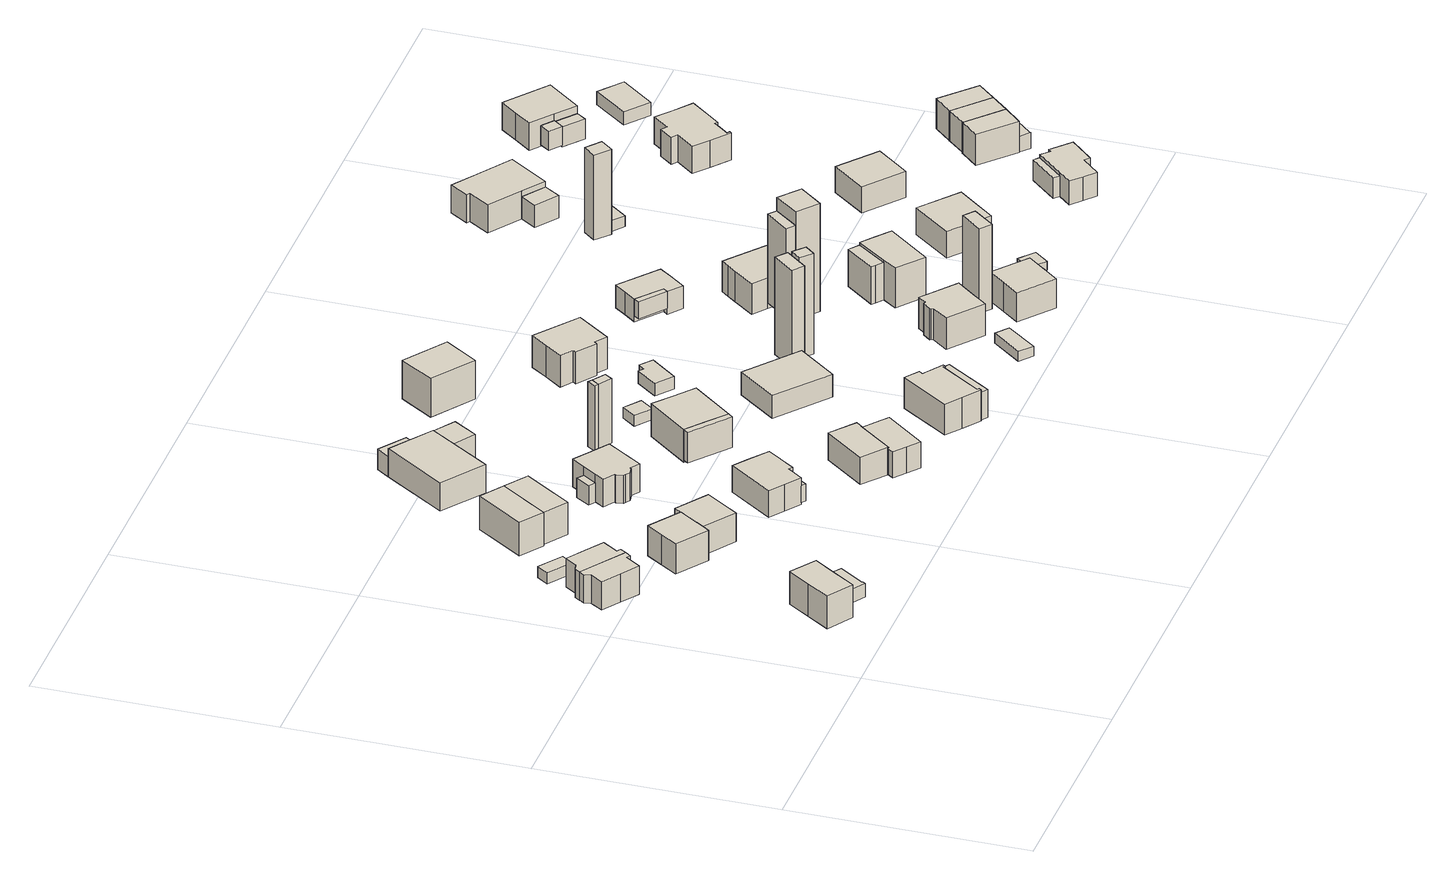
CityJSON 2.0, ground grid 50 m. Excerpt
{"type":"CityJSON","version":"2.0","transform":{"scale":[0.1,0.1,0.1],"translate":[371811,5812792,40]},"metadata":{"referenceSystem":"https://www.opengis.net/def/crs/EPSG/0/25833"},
"CityObjects":{
"building1":{"type":"Building","attributes":{"Gemeindeschluessel":"11000005","BezugspunktDach":"2200","function":"31001_1010","measuredHeight":10.21,"storeysAboveGround":1},"address":[{"country":"Germany","locality":"Berlin","thoroughfareNumber":"17A","thoroughfareName":"Schauensteiner Weg"}],"geometry":[{"type":"Solid","lod":"1","boundaries":[[[[0,1,2,3,4,5]],[[6,7,8,9,10,11]],[[6,11,5,4]],[[7,6,4,3]],[[8,7,3,2]],[[9,8,2,1]],[[10,9,1,0]],[[11,10,0,5]]]]}]},
"building2":{"type":"Building","attributes":{"Gemeindeschluessel":"11000005","BezugspunktDach":"2200","function":"31001_2463","measuredHeight":2.79,"storeysAboveGround":1},"address":[{"country":"Germany","locality":"Berlin","thoroughfareNumber":"17A (1)","thoroughfareName":"Schauensteiner Weg"}],"geometry":[{"type":"Solid","lod":"1","boundaries":[[[[12,13,14,15]],[[16,17,18,19]],[[16,19,15,14]],[[17,16,14,13]],[[18,17,13,12]],[[19,18,12,15]]]]}]},
"building3":{"type":"Building","attributes":{"Gemeindeschluessel":"11000005","BezugspunktDach":"2200","function":"31001_2463","measuredHeight":2.93,"storeysAboveGround":1},"address":[{"country":"Germany","locality":"Berlin","thoroughfareNumber":"17 (1)","thoroughfareName":"Schauensteiner Weg"}],"geometry":[{"type":"Solid","lod":"1","boundaries":[[[[20,21,22,23,13,12,24,25]],[[26,27,28,29,30,31,32,33]],[[26,33,25,24]],[[27,26,24,12]],[[28,27,12,13]],[[29,28,13,23]],[[30,29,23,22]],[[31,30,22,21]],[[32,31,21,20]],[[33,32,20,25]]]]}]},
"building4":{"type":"Building","attributes":{"Gemeindeschluessel":"11000005","BezugspunktDach":"2200","function":"31001_1010","measuredHeight":9.12,"storeysAboveGround":1},"address":[{"country":"Germany","locality":"Berlin","thoroughfareNumber":"20C","thoroughfareName":"Schauensteiner Weg"}],"geometry":[{"type":"Solid","lod":"1","boundaries":[[[[34,35,36,37,38,39,40,41,42,43]],[[44,45,46,47,48,49,50,51,52,53]],[[44,53,43,42]],[[45,44,42,41]],[[46,45,41,40]],[[47,46,40,39]],[[48,47,39,38]],[[49,48,38,37]],[[50,49,37,36]],[[51,50,36,35]],[[52,51,35,34]],[[53,52,34,43]]]]}]},
"building5":{"type":"Building","attributes":{"Gemeindeschluessel":"11000005","BezugspunktDach":"2200","function":"31001_1010","measuredHeight":9.27,"storeysAboveGround":1},"address":[{"country":"Germany","locality":"Berlin","thoroughfareNumber":"20B","thoroughfareName":"Schauensteiner Weg"}],"geometry":[{"type":"Solid","lod":"1","boundaries":[[[[39,38,54,55,56,57,58,59,60,40]],[[61,62,63,64,65,66,67,68,69,70]],[[61,70,40,60]],[[62,61,60,59]],[[63,62,59,58]],[[64,63,58,57]],[[65,64,57,56]],[[66,65,56,55]],[[67,66,55,54]],[[68,67,54,38]],[[69,68,38,39]],[[70,69,39,40]]]]}]},
"building6":{"type":"Building","attributes":{"Gemeindeschluessel":"11000005","BezugspunktDach":"2200","function":"31001_2463","measuredHeight":2.48,"storeysAboveGround":1},"address":[{"country":"Germany","locality":"Berlin","thoroughfareNumber":"20B (1)","thoroughfareName":"Schauensteiner Weg"}],"geometry":[{"type":"Solid","lod":"1","boundaries":[[[[71,72,73,74]],[[75,76,77,78]],[[75,78,74,73]],[[76,75,73,72]],[[77,76,72,71]],[[78,77,71,74]]]]}]},
"building7":{"type":"Building","attributes":{"Gemeindeschluessel":"11000005","BezugspunktDach":"2200","function":"31001_1010","measuredHeight":8.76,"storeysAboveGround":1},"address":[{"country":"Germany","locality":"Berlin","thoroughfareNumber":"20A","thoroughfareName":"Schauensteiner Weg"}],"geometry":[{"type":"Solid","lod":"1","boundaries":[[[[79,80,81,82,83,84,85]],[[86,87,88,89,90,91,92]],[[86,92,85,84]],[[87,86,84,83]],[[88,87,83,82]],[[89,88,82,81]],[[90,89,81,80]],[[91,90,80,79]],[[92,91,79,85]]]]}]},
"building8":{"type":"Building","attributes":{"Gemeindeschluessel":"11000005","BezugspunktDach":"2200","function":"31001_1010","measuredHeight":8.38,"storeysAboveGround":1},"address":[{"country":"Germany","locality":"Berlin","thoroughfareNumber":"20","thoroughfareName":"Schauensteiner Weg"}],"geometry":[{"type":"Solid","lod":"1","boundaries":[[[[93,94,95,96,82,97,80]],[[98,99,100,101,102,103,104]],[[98,104,80,97]],[[99,98,97,82]],[[100,99,82,96]],[[101,100,96,95]],[[102,101,95,94]],[[103,102,94,93]],[[104,103,93,80]]]]}]},
"building9":{"type":"Building","attributes":{"Gemeindeschluessel":"11000005","BezugspunktDach":"2200","function":"31001_1010","measuredHeight":8.96,"storeysAboveGround":1},"address":[{"country":"Germany","locality":"Berlin","thoroughfareNumber":"29A","thoroughfareName":"Wublitzweg"}],"geometry":[{"type":"Solid","lod":"1","boundaries":[[[[105,106,107,108]],[[109,110,111,112]],[[109,112,108,107]],[[110,109,107,106]],[[111,110,106,105]],[[112,111,105,108]]]]}]},
"building10":{"type":"Building","attributes":{"Gemeindeschluessel":"11000005","BezugspunktDach":"2200","function":"31001_1010","measuredHeight":8.59,"storeysAboveGround":1},"address":[{"country":"Germany","locality":"Berlin","thoroughfareNumber":"29B","thoroughfareName":"Wublitzweg"}],"geometry":[{"type":"Solid","lod":"1","boundaries":[[[[113,114,106,115,105]],[[116,117,118,119,120]],[[116,120,105,115]],[[117,116,115,106]],[[118,117,106,114]],[[119,118,114,113]],[[120,119,113,105]]]]}]},
"building11":{"type":"Building","attributes":{"Gemeindeschluessel":"11000005","BezugspunktDach":"2200","function":"51009_1610","measuredHeight":3.79,"storeysAboveGround":0},"address":[{"country":"Germany","locality":"Berlin"}],"geometry":[{"type":"Solid","lod":"1","boundaries":[[[[121,122,123,124]],[[125,126,127,128]],[[125,128,124,123]],[[126,125,123,122]],[[127,126,122,121]],[[128,127,121,124]]]]}]},
"building12":{"type":"Building","attributes":{"Gemeindeschluessel":"11000005","BezugspunktDach":"2200","function":"31001_1010","measuredHeight":8.21,"storeysAboveGround":1},"address":[{"country":"Germany","locality":"Berlin","thoroughfareNumber":"18","thoroughfareName":"Schauensteiner Weg"}],"geometry":[{"type":"Solid","lod":"1","boundaries":[[[[129,130,131,132,133,134,135,136]],[[137,138,139,140,141,142,143,144]],[[137,144,136,135]],[[138,137,135,134]],[[139,138,134,133]],[[140,139,133,132]],[[141,140,132,131]],[[142,141,131,130]],[[143,142,130,129]],[[144,143,129,136]]]]}]},
"building13":{"type":"Building","attributes":{"Gemeindeschluessel":"11000005","BezugspunktDach":"2200","function":"51009_1610","measuredHeight":4.31,"storeysAboveGround":0},"address":[{"country":"Germany","locality":"Berlin"}],"geometry":[{"type":"Solid","lod":"1","boundaries":[[[[145,146,147,148]],[[149,150,151,152]],[[149,152,148,147]],[[150,149,147,146]],[[151,150,146,145]],[[152,151,145,148]]]]}]},
"building14":{"type":"Building","attributes":{"Gemeindeschluessel":"11000005","BezugspunktDach":"2200","function":"31001_1010","measuredHeight":7.74,"storeysAboveGround":1},"address":[{"country":"Germany","locality":"Berlin","thoroughfareNumber":"29","thoroughfareName":"Wublitzweg"}],"geometry":[{"type":"Solid","lod":"1","boundaries":[[[[153,154,155,156,157,158,159,160,161,162,163,164,165,166]],[[167,168,169,170,171,172,173,174,175,176,177,178,179,180]],[[167,180,166,165]],[[168,167,165,164]],[[169,168,164,163]],[[170,169,163,162]],[[171,170,162,161]],[[172,171,161,160]],[[173,172,160,159]],[[174,173,159,158]],[[175,174,158,157]],[[176,175,157,156]],[[177,176,156,155]],[[178,177,155,154]],[[179,178,154,153]],[[180,179,153,166]]]]}]},
"building15":{"type":"Building","attributes":{"Gemeindeschluessel":"11000005","function":"31001_1010"},"address":[{"country":"Germany","locality":"Berlin","thoroughfareNumber":"27","thoroughfareName":"Wublitzweg"}],"children":["building15-1","building15-2","building15-3"]},
"building15-1":{"type":"BuildingPart","attributes":{"BezugspunktDach":"2200","measuredHeight":7.98,"storeysAboveGround":1},"parents":["building15"],"geometry":[{"type":"MultiSurface","lod":"1","boundaries":[[[181,182,183,184]],[[185,186,187,188]],[[185,188,184,183]],[[186,189,190,191,183,182]],[[187,186,182,181]],[[188,187,181,184]],[[185,191,190,189]]]}]},
"building15-2":{"type":"BuildingPart","attributes":{"BezugspunktDach":"2200","measuredHeight":4.66,"storeysAboveGround":1},"parents":["building15"],"geometry":[{"type":"MultiSurface","lod":"1","boundaries":[[[190,192,193,191]],[[194,195,189,185]],[[194,185,191,193]],[[195,194,193,192]],[[189,195,192,190]],[[196,185,197,189,190,191]]]}]},
"building15-3":{"type":"BuildingPart","attributes":{"BezugspunktDach":"2200","measuredHeight":7.85,"storeysAboveGround":1},"parents":["building15"],"geometry":[{"type":"Solid","lod":"1","boundaries":[[[[198,199,200,201,202]],[[186,203,204,205,206]],[[186,206,202,201]],[[203,186,201,200]],[[204,203,200,199]],[[205,204,199,198]],[[206,205,198,202]]]]}]},
"building16":{"type":"Building","attributes":{"Gemeindeschluessel":"11000005","BezugspunktDach":"2200","function":"31001_1010","measuredHeight":7.59,"storeysAboveGround":1},"address":[{"country":"Germany","locality":"Berlin","thoroughfareNumber":"16B","thoroughfareName":"Schauensteiner Weg"}],"geometry":[{"type":"Solid","lod":"1","boundaries":[[[[207,208,209,210,211,212,213]],[[214,215,216,217,218,219,220]],[[214,220,213,212]],[[215,214,212,211]],[[216,215,211,210]],[[217,216,210,209]],[[218,217,209,208]],[[219,218,208,207]],[[220,219,207,213]]]]}]},
"building17":{"type":"Building","attributes":{"Gemeindeschluessel":"11000005","BezugspunktDach":"2200","function":"31001_1010","measuredHeight":6.5,"storeysAboveGround":1},"address":[{"country":"Germany","locality":"Berlin","thoroughfareNumber":"16A","thoroughfareName":"Schauensteiner Weg"}],"geometry":[{"type":"Solid","lod":"1","boundaries":[[[[221,222,223,224,225,226,227,228,229]],[[230,231,232,233,234,235,236,237,238]],[[230,238,229,228]],[[231,230,228,227]],[[232,231,227,226]],[[233,232,226,225]],[[234,233,225,224]],[[235,234,224,223]],[[236,235,223,222]],[[237,236,222,221]],[[238,237,221,229]]]]}]},
"building18":{"type":"Building","attributes":{"Gemeindeschluessel":"11000005","BezugspunktDach":"2200","function":"51009_1610","measuredHeight":9.68,"storeysAboveGround":0},"address":[{"country":"Germany","locality":"Berlin"}],"geometry":[{"type":"Solid","lod":"1","boundaries":[[[[239,240,241,242,243]],[[244,245,246,247,248]],[[244,248,243,242]],[[245,244,242,241]],[[246,245,241,240]],[[247,246,240,239]],[[248,247,239,243]]]]}]},
"building19":{"type":"Building","attributes":{"Gemeindeschluessel":"11000005","BezugspunktDach":"2200","function":"51009_1610","measuredHeight":14.53,"storeysAboveGround":0},"address":[{"country":"Germany","locality":"Berlin"}],"geometry":[{"type":"Solid","lod":"1","boundaries":[[[[249,250,251,252]],[[253,254,255,256]],[[253,256,252,251]],[[254,253,251,250]],[[255,254,250,249]],[[256,255,249,252]]]]}]},
"building20":{"type":"Building","attributes":{"Gemeindeschluessel":"11000005","BezugspunktDach":"2200","function":"31001_1010","measuredHeight":10.17,"storeysAboveGround":1},"address":[{"country":"Germany","locality":"Berlin","thoroughfareNumber":"18A","thoroughfareName":"Schauensteiner Weg"}],"geometry":[{"type":"Solid","lod":"1","boundaries":[[[[240,257,258,259,242]],[[260,261,262,263,264]],[[260,264,242,259]],[[261,260,259,258]],[[262,261,258,257]],[[263,262,257,240]],[[264,263,240,242]]]]}]},
"building21":{"type":"Building","attributes":{"Gemeindeschluessel":"11000005","BezugspunktDach":"2200","function":"31001_1000","measuredHeight":14.41,"storeysAboveGround":1},"address":[{"country":"Germany","locality":"Berlin","thoroughfareNumber":"27 (1)","thoroughfareName":"Wublitzweg"}],"geometry":[{"type":"Solid","lod":"1","boundaries":[[[[265,266,250,249]],[[267,268,269,270]],[[267,270,249,250]],[[268,267,250,266]],[[269,268,266,265]],[[270,269,265,249]]]]}]},
"building22":{"type":"Building","attributes":{"Gemeindeschluessel":"11000005","BezugspunktDach":"2200","function":"31001_1010","measuredHeight":7.99,"storeysAboveGround":1},"address":[{"country":"Germany","locality":"Berlin","thoroughfareNumber":"14","thoroughfareName":"Schauensteiner Weg"}],"geometry":[{"type":"Solid","lod":"1","boundaries":[[[[271,272,273,274,275,276,277,278,279,280,281,282]],[[283,284,285,286,287,288,289,290,291,292,293,294]],[[283,294,282,281]],[[284,283,281,280]],[[285,284,280,279]],[[286,285,279,278]],[[287,286,278,277]],[[288,287,277,276]],[[289,288,276,275]],[[290,289,275,274]],[[291,290,274,273]],[[292,291,273,272]],[[293,292,272,271]],[[294,293,271,282]]]]}]},
"building23":{"type":"Building","attributes":{"Gemeindeschluessel":"11000005","BezugspunktDach":"2200","function":"31001_1000","measuredHeight":2.38,"storeysAboveGround":1},"address":[{"country":"Germany","locality":"Berlin","thoroughfareNumber":"39 (2)","thoroughfareName":"Pottensteiner Weg"}],"geometry":[{"type":"Solid","lod":"1","boundaries":[[[[295,296,297,298]],[[299,300,301,302]],[[299,302,298,297]],[[300,299,297,296]],[[301,300,296,295]],[[302,301,295,298]]]]}]},
"building24":{"type":"Building","attributes":{"Gemeindeschluessel":"11000005","BezugspunktDach":"2200","function":"51009_1610","measuredHeight":6.25,"storeysAboveGround":0},"address":[{"country":"Germany","locality":"Berlin"}],"geometry":[{"type":"Solid","lod":"1","boundaries":[[[[303,304,305,306,307,308,309,310]],[[311,312,313,314,315,316,317,318]],[[311,318,310,309]],[[312,311,309,308]],[[313,312,308,307]],[[314,313,307,306]],[[315,314,306,305]],[[316,315,305,304]],[[317,316,304,303]],[[318,317,303,310]]]]}]},
"building25":{"type":"Building","attributes":{"Gemeindeschluessel":"11000005","BezugspunktDach":"2200","function":"31001_1010","measuredHeight":6.12,"storeysAboveGround":1},"address":[{"country":"Germany","locality":"Berlin","thoroughfareNumber":"16","thoroughfareName":"Schauensteiner Weg"}],"geometry":[{"type":"Solid","lod":"1","boundaries":[[[[319,320,321,322]],[[323,324,325,326]],[[323,326,322,321]],[[324,323,321,320]],[[325,324,320,319]],[[326,325,319,322]]]]}]},
"building26":{"type":"Building","attributes":{"Gemeindeschluessel":"11000005","BezugspunktDach":"2200","function":"31001_1313","measuredHeight":2.87,"storeysAboveGround":1},"address":[{"country":"Germany","locality":"Berlin","thoroughfareNumber":"39 (1)","thoroughfareName":"Pottensteiner Weg"}],"geometry":[{"type":"Solid","lod":"1","boundaries":[[[[327,328,329,330,331,332]],[[333,334,335,336,337,338]],[[333,338,332,331]],[[334,333,331,330]],[[335,334,330,329]],[[336,335,329,328]],[[337,336,328,327]],[[338,337,327,332]]]]}]},
"building27":{"type":"Building","attributes":{"Gemeindeschluessel":"11000005","BezugspunktDach":"2200","function":"31001_1010","measuredHeight":9.49,"storeysAboveGround":2},"address":[{"country":"Germany","locality":"Berlin","thoroughfareNumber":"41","thoroughfareName":"Pottensteiner Weg"}],"geometry":[{"type":"Solid","lod":"1","boundaries":[[[[339,340,341,342]],[[343,344,345,346]],[[343,346,342,341]],[[344,343,341,340]],[[345,344,340,339]],[[346,345,339,342]]]]}]},
"building28":{"type":"Building","attributes":{"Gemeindeschluessel":"11000005","BezugspunktDach":"2200","function":"31001_2463","measuredHeight":21.7,"storeysAboveGround":1},"address":[{"country":"Germany","locality":"Berlin","thoroughfareNumber":"16 (1)","thoroughfareName":"Schauensteiner Weg"}],"geometry":[{"type":"Solid","lod":"1","boundaries":[[[[347,348,349,350]],[[351,352,353,354]],[[351,354,350,349]],[[352,351,349,348]],[[353,352,348,347]],[[354,353,347,350]]]]}]},
"building29":{"type":"Building","attributes":{"Gemeindeschluessel":"11000005","BezugspunktDach":"2200","function":"31001_1010","measuredHeight":9.14,"storeysAboveGround":1},"address":[{"country":"Germany","locality":"Berlin","thoroughfareNumber":"39","thoroughfareName":"Pottensteiner Weg"}],"geometry":[{"type":"Solid","lod":"1","boundaries":[[[[355,356,357,358,359,360,361,362,363]],[[364,365,366,367,368,369,370,371,372]],[[364,372,363,362]],[[365,364,362,361]],[[366,365,361,360]],[[367,366,360,359]],[[368,367,359,358]],[[369,368,358,357]],[[370,369,357,356]],[[371,370,356,355]],[[372,371,355,363]]]]}]},
"building30":{"type":"Building","attributes":{"Gemeindeschluessel":"11000005","BezugspunktDach":"2200","function":"51009_1611","measuredHeight":2.18,"storeysAboveGround":0},"address":[{"country":"Germany","locality":"Berlin"}],"geometry":[{"type":"Solid","lod":"1","boundaries":[[[[373,374,375,376]],[[377,378,379,380]],[[377,380,376,375]],[[378,377,375,374]],[[379,378,374,373]],[[380,379,373,376]]]]}]},
"building31":{"type":"Building","attributes":{"Gemeindeschluessel":"11000005","BezugspunktDach":"2200","function":"31001_1000","measuredHeight":22.35,"storeysAboveGround":1},"address":[{"country":"Germany","locality":"Berlin","thoroughfareNumber":"35 (1)","thoroughfareName":"Pottensteiner Weg"}],"geometry":[{"type":"Solid","lod":"1","boundaries":[[[[381,382,383,384]],[[385,386,387,388]],[[385,388,384,383]],[[386,385,383,382]],[[387,386,382,381]],[[388,387,381,384]]]]}]},
"building32":{"type":"Building","attributes":{"Gemeindeschluessel":"11000005","BezugspunktDach":"2200","function":"31001_1010","measuredHeight":8.59,"storeysAboveGround":1},"address":[{"country":"Germany","locality":"Berlin","thoroughfareNumber":"12A","thoroughfareName":"Schauensteiner Weg"}],"geometry":[{"type":"Solid","lod":"1","boundaries":[[[[389,390,391,392,393,394,395,396,397,398]],[[399,400,401,402,403,404,405,406,407,408]],[[399,408,398,397]],[[400,399,397,396]],[[401,400,396,395]],[[402,401,395,394]],[[403,402,394,393]],[[404,403,393,392]],[[405,404,392,391]],[[406,405,391,390]],[[407,406,390,389]],[[408,407,389,398]]]]}]},
"building33":{"type":"Building","attributes":{"Gemeindeschluessel":"11000005","BezugspunktDach":"2200","function":"31001_2463","measuredHeight":19,"storeysAboveGround":1},"address":[{"country":"Germany","locality":"Berlin","thoroughfareNumber":"10A (2)","thoroughfareName":"Schauensteiner Weg"}],"geometry":[{"type":"Solid","lod":"1","boundaries":[[[[409,410,411,412]],[[413,414,415,416]],[[413,416,412,411]],[[414,413,411,410]],[[415,414,410,409]],[[416,415,409,412]]]]}]},
"building34":{"type":"Building","attributes":{"Gemeindeschluessel":"11000005","BezugspunktDach":"2200","function":"31001_1010","measuredHeight":8.68,"storeysAboveGround":1},"address":[{"country":"Germany","locality":"Berlin","thoroughfareNumber":"10A","thoroughfareName":"Schauensteiner Weg"}],"geometry":[{"type":"Solid","lod":"1","boundaries":[[[[417,418,419,420,421]],[[422,423,424,425,426]],[[422,426,421,420]],[[423,422,420,419]],[[424,423,419,418]],[[425,424,418,417]],[[426,425,417,421]]]]}]},
"building35":{"type":"Building","attributes":{"Gemeindeschluessel":"11000005","BezugspunktDach":"2200","function":"51009_1610","measuredHeight":20.24,"storeysAboveGround":0},"address":[{"country":"Germany","locality":"Berlin"}],"geometry":[{"type":"Solid","lod":"1","boundaries":[[[[427,428,429,430]],[[431,432,433,434]],[[431,434,430,429]],[[432,431,429,428]],[[433,432,428,427]],[[434,433,427,430]]]]}]},
"building36":{"type":"Building","attributes":{"Gemeindeschluessel":"11000005","BezugspunktDach":"2200","function":"51009_1610","measuredHeight":3.77,"storeysAboveGround":0},"address":[{"country":"Germany","locality":"Berlin"}],"geometry":[{"type":"Solid","lod":"1","boundaries":[[[[435,436,437,438]],[[439,440,441,442]],[[439,442,438,437]],[[440,439,437,436]],[[441,440,436,435]],[[442,441,435,438]]]]}]},
"building37":{"type":"Building","attributes":{"Gemeindeschluessel":"11000005","BezugspunktDach":"2200","function":"31001_1010","measuredHeight":6.01,"storeysAboveGround":1},"address":[{"country":"Germany","locality":"Berlin","thoroughfareNumber":"37","thoroughfareName":"Pottensteiner Weg"}],"geometry":[{"type":"Solid","lod":"1","boundaries":[[[[436,435,443,444,445,446,447,437]],[[448,449,450,451,452,453,454,455]],[[448,455,437,447]],[[449,448,447,446]],[[450,449,446,445]],[[451,450,445,444]],[[452,451,444,443]],[[453,452,443,435]],[[454,453,435,436]],[[455,454,436,437]]]]}]},
"building38":{"type":"Building","attributes":{"Gemeindeschluessel":"11000005","function":"31001_1010"},"address":[{"country":"Germany","locality":"Berlin","thoroughfareNumber":"33","thoroughfareName":"Pottensteiner Weg"}],"children":["building38-1","building38-2"]},
"building38-1":{"type":"BuildingPart","attributes":{"BezugspunktDach":"2200","measuredHeight":9.59,"storeysAboveGround":2},"parents":["building38"],"geometry":[{"type":"MultiSurface","lod":"1","boundaries":[[[456,457,458,459,460,461]],[[462,463,464,465,466,467]],[[462,467,461,460]],[[468,469,462,460,459]],[[464,463,459,458]],[[465,464,458,457]],[[466,465,457,456]],[[467,466,456,461]],[[463,462,469,468]]]}]},
"building38-2":{"type":"BuildingPart","attributes":{"BezugspunktDach":"2200","measuredHeight":8.24,"storeysAboveGround":2},"parents":["building38"],"geometry":[{"type":"Solid","lod":"1","boundaries":[[[[470,469,468,471,472]],[[473,463,462,474,475]],[[473,475,472,471]],[[463,473,471,468]],[[474,462,469,470]],[[475,474,470,472]],[[462,463,468,469]]]]}]},
"building39":{"type":"Building","attributes":{"Gemeindeschluessel":"11000005","function":"31001_1010"},"address":[{"country":"Germany","locality":"Berlin","thoroughfareNumber":"35","thoroughfareName":"Pottensteiner Weg"}],"children":["building39-1","building39-2"]},
"building39-1":{"type":"BuildingPart","attributes":{"BezugspunktDach":"2200","measuredHeight":8.53,"storeysAboveGround":1},"parents":["building39"],"geometry":[{"type":"MultiSurface","lod":"1","boundaries":[[[476,477,478,479,480,481,482,483]],[[484,485,486,487,488,489,490,491]],[[484,491,483,482]],[[485,484,482,481]],[[486,485,481,480]],[[487,486,480,479]],[[488,487,479,478]],[[488,478,492,493]],[[490,489,477,476]],[[491,490,476,483]],[[493,492,477,489,494]]]}]},
"building39-2":{"type":"BuildingPart","attributes":{"BezugspunktDach":"2200","measuredHeight":24.09,"storeysAboveGround":1},"parents":["building39"],"geometry":[{"type":"MultiSurface","lod":"1","boundaries":[[[495,496,497,498]],[[489,493,499,500]],[[489,500,498,497]],[[492,477,489,497,496]],[[499,493,496,495]],[[500,499,495,498]],[[493,489,477,492]]]}]},
"building40":{"type":"Building","attributes":{"Gemeindeschluessel":"11000005","BezugspunktDach":"2200","function":"31001_1000","measuredHeight":1.84,"storeysAboveGround":1},"address":[{"country":"Germany","locality":"Berlin","thoroughfareNumber":"10A (1)","thoroughfareName":"Schauensteiner Weg"}],"geometry":[{"type":"Solid","lod":"1","boundaries":[[[[501,502,503,504]],[[505,506,507,508]],[[505,508,504,503]],[[506,505,503,502]],[[507,506,502,501]],[[508,507,501,504]]]]}]},
"building41":{"type":"Building","attributes":{"Gemeindeschluessel":"11000005","BezugspunktDach":"2200","function":"31001_1000","measuredHeight":1.87,"storeysAboveGround":1},"address":[{"country":"Germany","locality":"Berlin","thoroughfareNumber":"31 (1)","thoroughfareName":"Pottensteiner Weg"}],"geometry":[{"type":"Solid","lod":"1","boundaries":[[[[509,510,511,512]],[[513,514,515,516]],[[513,516,512,511]],[[514,513,511,510]],[[515,514,510,509]],[[516,515,509,512]]]]}]},
"building42":{"type":"Building","attributes":{"Gemeindeschluessel":"11000005","BezugspunktDach":"2200","function":"31001_2463","measuredHeight":1.92,"storeysAboveGround":1},"address":[{"country":"Germany","locality":"Berlin","thoroughfareNumber":"33 (1)","thoroughfareName":"Pottensteiner Weg"}],"geometry":[{"type":"Solid","lod":"1","boundaries":[[[[517,518,519,520,521]],[[522,523,524,525,526]],[[522,526,521,520]],[[523,522,520,519]],[[524,523,519,518]],[[525,524,518,517]],[[526,525,517,521]]]]}]},
"building43":{"type":"Building","attributes":{"Gemeindeschluessel":"11000005","BezugspunktDach":"2200","function":"31001_1010","measuredHeight":8.42,"storeysAboveGround":1},"address":[{"country":"Germany","locality":"Berlin","thoroughfareNumber":"31","thoroughfareName":"Pottensteiner Weg"}],"geometry":[{"type":"Solid","lod":"1","boundaries":[[[[527,528,529,530,531]],[[532,533,534,535,536]],[[532,536,531,530]],[[533,532,530,529]],[[534,533,529,528]],[[535,534,528,527]],[[536,535,527,531]]]]}]},
"building44":{"type":"Building","attributes":{"Gemeindeschluessel":"11000005","BezugspunktDach":"2200","function":"31001_2523","measuredHeight":18.85,"storeysAboveGround":1},"address":[{"country":"Germany","locality":"Berlin","thoroughfareNumber":"38 (2)","thoroughfareName":"Pottensteiner Weg"}],"geometry":[{"type":"Solid","lod":"1","boundaries":[[[[537,538,539,540,541]],[[542,543,544,545,546]],[[542,546,541,540]],[[543,542,540,539]],[[544,543,539,538]],[[545,544,538,537]],[[546,545,537,541]]]]}]},
"building45":{"type":"Building","attributes":{"Gemeindeschluessel":"11000005","BezugspunktDach":"2200","function":"31001_2463","measuredHeight":2.47,"storeysAboveGround":1},"address":[{"country":"Germany","locality":"Berlin","thoroughfareNumber":"36 (1)","thoroughfareName":"Pottensteiner Weg"}],"geometry":[{"type":"Solid","lod":"1","boundaries":[[[[547,548,549,550,551]],[[552,553,554,555,556]],[[552,556,551,550]],[[553,552,550,549]],[[554,553,549,548]],[[555,554,548,547]],[[556,555,547,551]]]]}]},
"building46":{"type":"Building","attributes":{"Gemeindeschluessel":"11000005","BezugspunktDach":"2200","function":"31001_1010","measuredHeight":8.56,"storeysAboveGround":1},"address":[{"country":"Germany","locality":"Berlin","thoroughfareNumber":"31A","thoroughfareName":"Pottensteiner Weg"}],"geometry":[{"type":"Solid","lod":"1","boundaries":[[[[557,558,559,560]],[[561,562,563,564]],[[561,564,560,559]],[[562,561,559,558]],[[563,562,558,557]],[[564,563,557,560]]]]}]},
"building47":{"type":"Building","attributes":{"Gemeindeschluessel":"11000005","function":"31001_1010"},"address":[{"country":"Germany","locality":"Berlin","thoroughfareNumber":"2","thoroughfareName":"Röttenbacher Weg"}],"children":["building47-1","building47-2"]},
"building47-1":{"type":"BuildingPart","attributes":{"BezugspunktDach":"2200","measuredHeight":7.23,"storeysAboveGround":1},"parents":["building47"],"geometry":[{"type":"MultiSurface","lod":"1","boundaries":[[[565,566,567,568,569,570,571,572,573,574,575]],[[576,577,578,579,580,581,582,583,584,585,586]],[[576,586,575,574]],[[587,588,574,573]],[[578,577,573,572]],[[579,578,572,571]],[[580,579,571,570]],[[581,580,570,569]],[[582,581,569,568]],[[583,582,568,567]],[[584,583,567,566]],[[585,584,566,565]],[[586,585,565,575]],[[577,576,588,587]]]}]},
"building47-2":{"type":"BuildingPart","attributes":{"BezugspunktDach":"2200","measuredHeight":4.57,"storeysAboveGround":1},"parents":["building47"],"geometry":[{"type":"Solid","lod":"1","boundaries":[[[[588,587,589,590]],[[591,577,576,592]],[[591,592,590,589]],[[577,591,589,587]],[[592,576,588,590]],[[576,577,587,588]]]]}]},
"building48":{"type":"Building","attributes":{"Gemeindeschluessel":"11000005","function":"31001_1010"},"address":[{"country":"Germany","locality":"Berlin","thoroughfareNumber":"38","thoroughfareName":"Pottensteiner Weg"}],"children":["building48-1","building48-2"]},
"building48-1":{"type":"BuildingPart","attributes":{"BezugspunktDach":"2200","measuredHeight":7.97,"storeysAboveGround":1},"parents":["building48"],"geometry":[{"type":"MultiSurface","lod":"1","boundaries":[[[593,594,595,596,597,598,599,600,601]],[[602,603,604,605,606,607,608,609,610]],[[602,610,601,600]],[[603,602,600,599]],[[604,603,599,598]],[[605,604,598,597]],[[606,605,597,596]],[[607,606,596,595]],[[608,607,595,594]],[[609,611,612,613,594,593]],[[610,609,593,601]],[[608,613,612,611,609]]]}]},
"building48-2":{"type":"BuildingPart","attributes":{"BezugspunktDach":"2200","measuredHeight":5.04,"storeysAboveGround":1},"parents":["building48"],"geometry":[{"type":"Solid","lod":"1","boundaries":[[[[614,612,611,615]],[[609,608,616,617]],[[609,617,615,611]],[[616,608,612,614]],[[617,616,614,615]],[[608,609,611,612]]]]}]},
"building49":{"type":"Building","attributes":{"Gemeindeschluessel":"11000005","function":"31001_1010"},"address":[{"country":"Germany","locality":"Berlin","thoroughfareNumber":"29B","thoroughfareName":"Pottensteiner Weg"}],"children":["building49-1","building49-2"]},
"building49-1":{"type":"BuildingPart","attributes":{"BezugspunktDach":"2200","measuredHeight":6.87,"storeysAboveGround":2},"parents":["building49"],"geometry":[{"type":"Solid","lod":"1","boundaries":[[[[618,619,620,621,622]],[[623,624,625,626,627]],[[623,627,622,621]],[[624,623,621,620]],[[625,624,620,619]],[[626,625,619,618],[628,629,630,631]],[[627,626,618,622]],[[630,629,628,631]]]]}]},
"building49-2":{"type":"BuildingPart","attributes":{"BezugspunktDach":"2200","measuredHeight":4.12,"storeysAboveGround":2},"parents":["building49"],"geometry":[{"type":"MultiSurface","lod":"1","boundaries":[[[632,633,634,635,631,630]],[[628,636,637,638,639,629]],[[636,628,631,635]],[[637,636,635,634]],[[638,637,634,633]],[[639,638,633,632]],[[629,639,632,630]],[[628,629,640,630,631]]]}]},
"building50":{"type":"Building","attributes":{"Gemeindeschluessel":"11000005","BezugspunktDach":"2200","function":"51009_1610","measuredHeight":4.27,"storeysAboveGround":0},"address":[{"country":"Germany","locality":"Berlin"}],"geometry":[{"type":"Solid","lod":"1","boundaries":[[[[641,642,643,644]],[[645,646,647,648]],[[645,648,644,643]],[[646,645,643,642]],[[647,646,642,641]],[[648,647,641,644]]]]}]},
"building51":{"type":"Building","attributes":{"Gemeindeschluessel":"11000005","BezugspunktDach":"2200","function":"31001_1010","measuredHeight":7.57,"storeysAboveGround":1},"address":[{"country":"Germany","locality":"Berlin","thoroughfareNumber":"34","thoroughfareName":"Pottensteiner Weg"}],"geometry":[{"type":"Solid","lod":"1","boundaries":[[[[649,650,651,652,653,654,655,656,657,658,659,660,661,662]],[[663,664,665,666,667,668,669,670,671,672,673,674,675,676]],[[663,676,662,661]],[[664,663,661,660]],[[665,664,660,659]],[[666,665,659,658]],[[667,666,658,657]],[[668,667,657,656]],[[669,668,656,655]],[[670,669,655,654]],[[671,670,654,653]],[[672,671,653,652]],[[673,672,652,651]],[[674,673,651,650]],[[675,674,650,649]],[[676,675,649,662]]]]}]},
"building52":{"type":"Building","attributes":{"Gemeindeschluessel":"11000005","function":"31001_1010"},"address":[{"country":"Germany","locality":"Berlin","thoroughfareNumber":"29A","thoroughfareName":"Pottensteiner Weg"}],"children":["building52-1","building52-2"]},
"building52-1":{"type":"BuildingPart","attributes":{"BezugspunktDach":"2200","measuredHeight":6.68,"storeysAboveGround":2},"parents":["building52"],"geometry":[{"type":"MultiSurface","lod":"1","boundaries":[[[619,677,678,679,680,620]],[[681,682,683,684,685,686]],[[681,686,620,680]],[[682,681,680,679]],[[683,682,679,678]],[[684,683,678,677]],[[687,688,677,619]],[[684,689,684,685]],[[686,685,619,620]],[[685,684,689,688,687]]]}]},
"building52-2":{"type":"BuildingPart","attributes":{"BezugspunktDach":"2200","measuredHeight":3.69,"storeysAboveGround":2},"parents":["building52"],"geometry":[{"type":"MultiSurface","lod":"1","boundaries":[[[690,691,692,693,688,687]],[[684,694,695,696,697,685]],[[694,684,688,693]],[[695,694,693,692]],[[696,695,692,691]],[[697,696,691,690]],[[685,697,690,687]],[[685,698,687,688,684]]]}]},
"building53":{"type":"Building","attributes":{"Gemeindeschluessel":"11000005","function":"31001_1010"},"address":[{"country":"Germany","locality":"Berlin","thoroughfareNumber":"29","thoroughfareName":"Pottensteiner Weg"}],"children":["building53-1","building53-2"]},
"building53-1":{"type":"BuildingPart","attributes":{"BezugspunktDach":"2200","measuredHeight":6.71,"storeysAboveGround":2},"parents":["building53"],"geometry":[{"type":"MultiSurface","lod":"1","boundaries":[[[677,699,700,701,702,678]],[[703,704,705,706,684,683]],[[703,683,678,702]],[[704,703,702,701]],[[705,704,701,700]],[[706,705,700,699]],[[684,688,707,699,677]],[[683,684,677,678]],[[706,707,688,684]]]}]},
"building53-2":{"type":"BuildingPart","attributes":{"BezugspunktDach":"2200","measuredHeight":3.75,"storeysAboveGround":2},"parents":["building53"],"geometry":[{"type":"MultiSurface","lod":"1","boundaries":[[[693,708,709,710,707,688]],[[706,711,712,713,694,684]],[[684,714,684,706]],[[711,706,707,710]],[[712,711,710,709]],[[713,712,709,708]],[[694,713,708,693]],[[684,694,693,688]],[[706,684,714,688,707]]]}]},
"building54":{"type":"Building","attributes":{"Gemeindeschluessel":"11000005","BezugspunktDach":"2200","function":"51009_1610","measuredHeight":4.28,"storeysAboveGround":0},"address":[{"country":"Germany","locality":"Berlin"}],"geometry":[{"type":"Solid","lod":"1","boundaries":[[[[715,716,717,718]],[[719,720,721,722]],[[719,722,718,717]],[[720,719,717,716]],[[721,720,716,715]],[[722,721,715,718]]]]}]},
"building55":{"type":"Building","attributes":{"Gemeindeschluessel":"11000005","function":"31001_1010"},"address":[{"country":"Germany","locality":"Berlin","thoroughfareNumber":"36","thoroughfareName":"Pottensteiner Weg"}],"children":["building55-1","building55-2"]},
"building55-1":{"type":"BuildingPart","attributes":{"BezugspunktDach":"2200","measuredHeight":7.82,"storeysAboveGround":1},"parents":["building55"],"geometry":[{"type":"Solid","lod":"1","boundaries":[[[[723,724,725,726,727,728,729]],[[730,731,732,733,734,735,736]],[[730,736,729,728]],[[731,730,728,727]],[[732,731,727,726]],[[733,732,726,725]],[[734,733,725,724]],[[735,734,724,723],[735,737,738,734]],[[736,735,723,729]],[[737,735,734,738]]]]}]},
"building55-2":{"type":"BuildingPart","attributes":{"BezugspunktDach":"2200","measuredHeight":4.33,"storeysAboveGround":1},"parents":["building55"],"geometry":[{"type":"Solid","lod":"1","boundaries":[[[[739,738,737,740]],[[735,734,741,742]],[[735,742,740,737]],[[741,734,738,739]],[[742,741,739,740]],[[737,738,734,735]]]]}]},
"building56":{"type":"Building","attributes":{"Gemeindeschluessel":"11000005","BezugspunktDach":"2200","function":"31001_2463","measuredHeight":3.13,"storeysAboveGround":1},"address":[{"country":"Germany","locality":"Berlin","thoroughfareNumber":"34 (1)","thoroughfareName":"Pottensteiner Weg"}],"geometry":[{"type":"Solid","lod":"1","boundaries":[[[[743,744,745,746]],[[747,748,749,750]],[[747,750,746,745]],[[748,747,745,744]],[[749,748,744,743]],[[750,749,743,746]]]]}]}
},
"vertices":[
[108,50,146],[139,97,146],[171,143,146],[118,179,146],[86,132,146],[54,84,146],[86,132,73],[118,179,73],[171,143,73],[139,97,73],[108,50,73],[54,84,73],
[162,77,104],[197,127,104],[171,143,104],[137,93,104],[171,143,76],[197,127,76],[162,77,76],[137,93,76],
[184,49,104],[189,56,104],[187,57,104],[223,109,104],[165,75,104],[159,66,104],[165,75,74],[162,77,74],[197,127,74],[223,109,74],[187,57,74],[189,56,74],[184,49,74],[159,66,74],
[46,493,125],[84,468,125],[106,500,125],[114,495,125],[123,507,125],[76,539,125],[30,570,125],[22,559,125],[25,545,125],[8,519,125],[25,545,62],[22,559,62],[30,570,62],[76,539,62],[123,507,62],[114,495,62],[106,500,62],[84,468,62],[46,493,62],[8,519,62],
[131,520,125],[123,525,125],[145,558,125],[107,584,125],[69,609,125],[52,584,125],[38,581,125],[38,581,61],[52,584,61],[69,609,61],[107,584,61],[145,558,61],[123,525,61],[131,520,61],[123,507,61],[76,539,61],[30,570,61],
[119,613,85],[136,637,85],[87,671,85],[70,647,85],[87,671,60],[136,637,60],[119,613,60],[70,647,60],
[231,376,135],[241,390,135],[255,411,135],[279,446,135],[213,491,135],[189,456,135],[165,421,135],[189,456,68],[213,491,68],[279,446,68],[255,411,68],[241,390,68],[231,376,68],[165,421,68],
[307,345,135],[331,380,135],[355,415,135],[288,461,135],[265,425,135],[265,425,71],[279,446,71],[288,461,71],[355,415,71],[331,380,71],[307,345,71],[241,390,71],
[211,698,128],[280,799,128],[231,832,128],[162,731,128],[231,832,53],[280,799,53],[211,698,53],[162,731,53],
[259,665,128],[328,766,128],[245,749,128],[245,749,56],[280,799,56],[328,766,56],[259,665,56],[211,698,56],
[472,258,119],[495,291,119],[488,297,119],[464,264,119],[488,297,81],[495,291,81],[472,258,81],[464,264,81],
[432,287,136],[464,264,136],[488,297,136],[495,291,136],[538,351,136],[499,380,136],[467,403,136],[400,309,136],[467,403,77],[499,380,77],[538,351,77],[495,291,77],[488,297,77],[464,264,77],[432,287,77],[400,309,77],
[379,648,104],[399,677,104],[385,687,104],[365,657,104],[385,687,61],[399,677,61],[379,648,61],[365,657,61],
[389,612,124],[387,610,124],[390,595,124],[395,592,124],[403,586,124],[418,589,124],[419,591,124],[439,578,124],[491,655,124],[454,680,124],[418,705,124],[399,677,124],[379,648,124],[365,628,124],[379,648,62],[399,677,62],[418,705,62],[454,680,62],[491,655,62],[439,578,62],[419,591,62],[418,589,62],[403,586,62],[395,592,62],[390,595,62],[387,610,62],[389,612,62],[365,628,62],
[360,860,117],[449,993,117],[360,1054,117],[271,923,117],[360,1054,54],[449,993,54],[360,860,54],[271,923,54],[417,1015,54],[417,1015,100],[360,1054,100],
[435,1042,100],[379,1081,100],[379,1081,54],[435,1042,54],[360,1054,75],[382,1038,54],
[415,941,116],[460,912,116],[493,963,116],[449,993,116],[389,996,116],[493,963,54],[460,912,54],[415,941,54],[389,996,54],
[608,137,143],[609,136,143],[665,208,143],[666,207,143],[676,220,143],[625,261,143],[558,176,143],[625,261,82],[676,220,82],[666,207,82],[665,208,82],[609,136,82],[608,137,82],[558,176,82],
[624,104,141],[649,84,141],[716,168,141],[691,188,141],[666,207,141],[665,208,141],[609,136,141],[608,137,141],[598,124,141],[608,137,83],[609,136,83],[665,208,83],[666,207,83],[691,188,83],[716,168,83],[649,84,83],[624,104,83],[598,124,83],
[618,450,148],[626,460,148],[587,492,148],[547,524,148],[539,514,148],[547,524,79],[587,492,79],[626,460,79],[618,450,79],[539,514,79],
[558,698,210],[569,714,210],[561,720,210],[550,703,210],[561,720,65],[569,714,65],[558,698,65],[550,703,65],
[697,547,148],[657,579,148],[618,611,148],[618,611,74],[657,579,74],[697,547,74],[626,460,74],[547,524,74],
[585,680,210],[596,696,210],[569,714,66],[596,696,66],[585,680,66],[558,698,66],
[813,53,150],[849,27,150],[853,32,150],[849,35,150],[907,121,150],[911,118,150],[914,123,150],[876,149,150],[872,151,150],[878,159,150],[849,180,150],[779,77,150],[849,180,81],[878,159,81],[872,151,81],[876,149,81],[914,123,81],[911,118,81],[907,121,81],[849,35,81],[853,32,81],[849,27,81],[813,53,81],[779,77,81],
[692,632,89],[714,661,89],[680,687,89],[658,658,89],[680,687,65],[714,661,65],[692,632,65],[658,658,65],
[853,32,145],[849,27,145],[862,18,145],[927,115,145],[914,123,145],[911,118,145],[907,121,145],[849,35,145],[907,121,83],[911,118,83],[914,123,83],[927,115,83],[862,18,83],[849,27,83],[853,32,83],[849,35,83],
[853,324,128],[918,406,128],[809,492,128],[745,410,128],[809,492,77],[918,406,77],[853,324,77],[745,410,77],
[816,628,89],[861,684,89],[836,704,89],[825,691,89],[815,699,89],[781,656,89],[815,699,61],[825,691,61],[836,704,61],[861,684,61],[816,628,61],[781,656,61],
[723,995,112],[771,1066,112],[682,1127,112],[634,1056,112],[682,1127,26],[771,1066,26],[723,995,26],[634,1056,26],
[962,414,289],[999,459,289],[976,478,289],[940,433,289],[976,478,72],[999,459,72],[962,414,72],[940,433,72],
[818,830,109],[813,823,109],[854,794,109],[859,800,109],[883,782,109],[936,853,109],[846,920,109],[820,884,109],[793,848,109],[820,884,38],[846,920,38],[936,853,38],[883,782,38],[859,800,38],[854,794,38],[813,823,38],[818,830,38],[793,848,38],
[1097,0,107],[1147,64,107],[1120,85,107],[1070,22,107],[1120,85,85],[1147,64,85],[1097,0,85],[1070,22,85],
[998,407,297],[1016,428,297],[992,449,297],[974,428,297],[992,449,73],[1016,428,73],[998,407,73],[974,428,73],
[1148,112,151],[1176,148,151],[1205,183,151],[1133,240,151],[1120,223,151],[1114,224,151],[1101,208,151],[1102,206,151],[1103,202,151],[1076,168,151],[1103,202,81],[1102,206,81],[1101,208,81],[1114,224,81],[1120,223,81],[1133,240,81],[1205,183,81],[1176,148,81],[1148,112,81],[1076,168,81],
[1238,127,273],[1274,172,273],[1251,190,273],[1215,145,273],[1251,190,84],[1274,172,84],[1238,127,84],[1215,145,84],
[1277,11,150],[1334,82,150],[1263,139,150],[1234,103,150],[1206,68,150],[1234,103,85],[1263,139,85],[1334,82,85],[1277,11,85],[1206,68,85],
[1131,485,267],[1171,535,267],[1155,548,267],[1115,498,267],[1155,548,69],[1171,535,69],[1131,485,69],[1115,498,69],
[1112,734,85],[1120,744,85],[1068,786,85],[1060,775,85],[1068,786,47],[1120,744,47],[1112,734,47],[1060,775,47],
[1141,712,85],[1168,746,85],[1186,771,85],[1106,835,85],[1087,810,85],[1087,810,34],[1106,835,34],[1186,771,34],[1168,746,34],[1141,712,34],[1112,734,34],[1120,744,34],[1068,786,34],
[1257,265,163],[1329,355,163],[1300,378,163],[1271,401,163],[1224,338,163],[1202,309,163],[1224,338,74],[1271,401,74],[1300,378,74],[1329,355,74],[1257,265,74],[1202,309,74],[1271,401,157],[1224,338,157],
[1209,350,157],[1250,417,157],[1201,356,157],[1250,417,74],[1209,350,74],[1201,356,74],
[1155,548,124],[1171,535,124],[1220,496,124],[1282,574,124],[1188,649,124],[1175,633,124],[1160,614,124],[1126,571,124],[1160,614,56],[1175,633,56],[1188,649,56],[1282,574,56],[1220,496,56],[1171,535,56],[1155,548,56],[1126,571,56],[1215,499,124],[1215,499,56],[1172,533,56],
[1175,450,297],[1215,499,297],[1171,535,297],[1131,485,297],[1175,450,56],[1131,485,56],
[1370,60,104],[1385,79,104],[1367,93,104],[1352,75,104],[1367,93,85],[1385,79,85],[1370,60,85],[1352,75,85],
[1405,70,103],[1430,100,103],[1397,127,103],[1373,97,103],[1397,127,84],[1430,100,84],[1405,70,84],[1373,97,84],
[1329,355,89],[1362,396,89],[1324,426,89],[1303,401,89],[1290,385,89],[1303,401,70],[1324,426,70],[1362,396,70],[1329,355,70],[1290,385,70],
[1475,203,139],[1507,243,139],[1540,283,139],[1460,348,139],[1396,267,139],[1460,348,79],[1540,283,79],[1507,243,79],[1475,203,79],[1396,267,79],
[1369,926,216],[1370,926,216],[1391,952,216],[1360,977,216],[1339,952,216],[1360,977,27],[1391,952,27],[1370,926,27],[1369,926,27],[1339,952,27],
[1394,907,57],[1430,953,57],[1407,971,57],[1391,952,57],[1370,926,57],[1391,952,33],[1407,971,33],[1430,953,33],[1394,907,33],[1370,926,33],
[1593,410,131],[1648,479,131],[1569,543,131],[1514,473,131],[1569,543,73],[1648,479,73],[1593,410,73],[1514,473,73],
[1661,78,140],[1684,57,140],[1720,96,140],[1730,86,140],[1775,134,140],[1741,165,140],[1736,170,140],[1731,164,140],[1713,181,140],[1662,125,140],[1638,99,140],[1662,125,87],[1713,181,87],[1731,164,87],[1736,170,87],[1741,165,87],[1775,134,87],[1730,86,87],[1720,96,87],[1684,57,87],[1661,78,87],[1638,99,87],[1713,181,133],[1662,125,133],
[1702,191,133],[1651,135,133],[1702,191,87],[1651,135,87],
[1399,1114,71],[1446,1082,71],[1504,1166,71],[1432,1214,71],[1387,1244,71],[1380,1249,71],[1354,1210,71],[1361,1206,71],[1331,1161,71],[1361,1206,9],[1354,1210,9],[1380,1249,9],[1387,1244,9],[1432,1214,9],[1504,1166,9],[1446,1082,9],[1399,1114,9],[1331,1161,9],[1399,1114,59],[1446,1082,59],[1446,1082,44],
[1423,1048,59],[1376,1081,59],[1423,1048,9],[1376,1081,9],
[1805,251,147],[1840,288,147],[1769,353,147],[1768,351,147],[1735,315,147],[1768,351,78],[1769,353,78],[1840,288,78],[1805,251,78],[1735,315,78],[1840,288,79],[1805,251,79],[1805,251,114],[1840,288,114],
[1824,234,114],[1826,237,114],[1856,270,114],[1858,271,114],[1858,271,79],[1856,270,79],[1826,237,79],[1824,234,79],[1805,251,101],
[1664,783,102],[1690,815,102],[1684,819,102],[1658,787,102],[1684,819,60],[1690,815,60],[1664,783,60],[1658,787,60],
[1623,809,109],[1661,779,109],[1664,783,109],[1658,787,109],[1684,819,109],[1690,815,109],[1742,880,109],[1704,910,109],[1672,936,109],[1645,902,109],[1633,911,109],[1611,883,109],[1623,874,109],[1591,835,109],[1623,874,49],[1611,883,49],[1633,911,49],[1645,902,49],[1672,936,49],[1704,910,49],[1742,880,49],[1690,815,49],[1684,819,49],[1658,787,49],[1664,783,49],[1661,779,49],[1623,809,49],[1591,835,49],
[1873,324,147],[1802,389,147],[1801,387,147],[1771,354,147],[1771,354,80],[1801,387,80],[1802,389,80],[1873,324,80],[1840,288,80],[1769,353,80],[1840,288,117],[1873,324,117],[1873,324,99],
[1858,271,117],[1859,273,117],[1889,305,117],[1891,307,117],[1891,307,80],[1889,305,80],[1859,273,80],[1858,271,80],[1840,288,110],
[1907,361,147],[1837,426,147],[1834,423,147],[1804,390,147],[1804,390,80],[1834,423,80],[1837,426,80],[1907,361,80],[1907,361,117],
[1892,309,117],[1922,341,117],[1925,344,117],[1925,344,80],[1922,341,80],[1892,309,80],[1873,324,96],
[1642,1110,74],[1657,1130,74],[1632,1149,74],[1617,1129,74],[1632,1149,31],[1657,1130,31],[1642,1110,31],[1617,1129,31],
[1657,1130,89],[1698,1097,89],[1727,1133,89],[1755,1169,89],[1667,1237,89],[1639,1201,89],[1611,1166,89],[1639,1201,28],[1667,1237,28],[1755,1169,28],[1727,1133,28],[1698,1097,28],[1657,1130,28],[1611,1166,28],[1657,1130,72],[1698,1097,72],
[1683,1077,72],[1642,1110,72],[1683,1077,28],[1642,1110,28],
[1769,973,78],[1825,1044,78],[1775,1083,78],[1720,1012,78],[1775,1083,49],[1825,1044,49],[1769,973,49],[1720,1012,49]
]}
